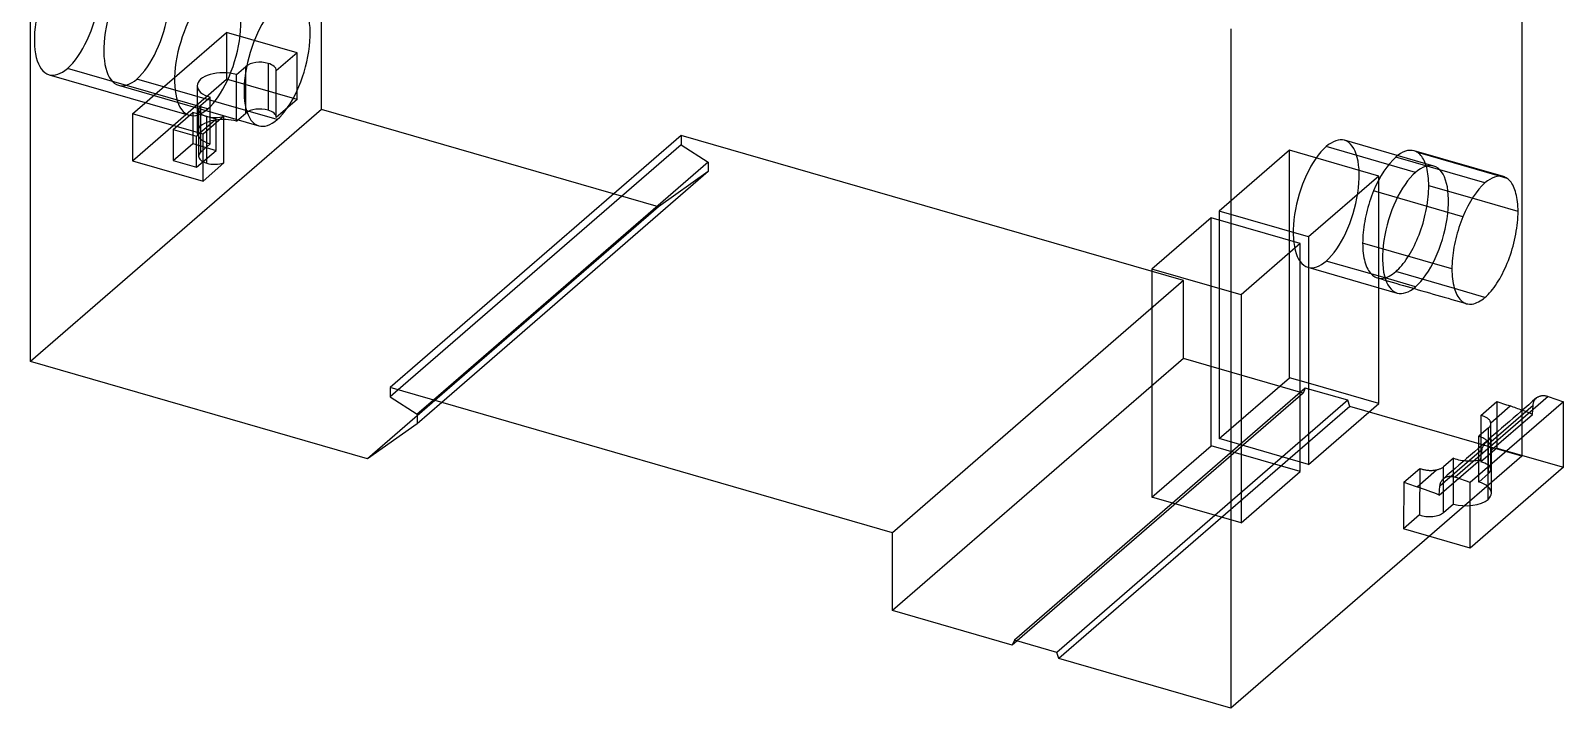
# Model space of a CAD drawing. Header units: millimetres. Extents: x 4.4 to 98.2, y -22.4 to 71.8.
# Drawn here: x 4.4 to 98.2, y -22.4 to 19 of the extents above; entities that cross this region are included whole.
import ezdxf

# ---------------------------------------------------------------- set-up
doc = ezdxf.new("R2010")
doc.units = ezdxf.units.MM
doc.layers.add('MAIN-1', color=7, linetype='Continuous')
doc.layers.add('MAIN-2', color=7, linetype='Continuous')

msp = doc.modelspace()

# ---------------------------------------------------------------- linework, layer by layer
at = {"layer": 'MAIN-1'}
for p, q in [((4.399, -1.229), (4.399, 40.315)), ((95.634, 34.532), (95.634, -4.198)), ((77.834, 19.117), (77.834, -22.428)), ((86.884, 10.117), (82.584, 6.393)), ((86.884, -3.791), (86.884, 10.117)), ((94.734, 9.975), (94.264, 10.11)), ((94.799, 9.926), (94.734, 9.975)), ((94.862, 9.869), (94.799, 9.926)), ((94.922, 9.805), (94.862, 9.869)), ((94.978, 9.734), (94.922, 9.805)), ((95.032, 9.657), (94.978, 9.734)), ((95.082, 9.572), (95.032, 9.657)), ((95.13, 9.481), (95.082, 9.572)), ((95.173, 9.383), (95.13, 9.481)), ((95.213, 9.279), (95.173, 9.383)), ((95.408, 7.947), (92.61, 8.755)), ((95.25, 9.17), (95.213, 9.279)), ((95.283, 9.054), (95.25, 9.17)), ((95.312, 8.933), (95.283, 9.054)), ((95.338, 8.806), (95.312, 8.933)), ((95.359, 8.674), (95.338, 8.806)), ((95.377, 8.537), (95.359, 8.674)), ((95.391, 8.396), (95.377, 8.537)), ((92.034, 7.628), (91.969, 7.467)), ((95.389, 7.447), (95.4, 7.617)), ((95.401, 8.25), (95.391, 8.396)), ((95.4, 7.617), (95.406, 7.784)), ((95.407, 8.101), (95.401, 8.25)), ((95.406, 7.784), (95.408, 7.947)), ((95.408, 7.947), (95.407, 8.101)), ((91.687, 6.625), (91.64, 6.453)), ((91.737, 6.796), (91.687, 6.625)), ((91.79, 6.967), (91.737, 6.796)), ((91.847, 7.135), (91.79, 6.967)), ((91.906, 7.302), (91.847, 7.135)), ((91.969, 7.467), (91.906, 7.302)), ((95.272, 6.563), (95.303, 6.742)), ((95.303, 6.742), (95.331, 6.921)), ((95.331, 6.921), (95.355, 7.098)), ((95.355, 7.098), (95.374, 7.274)), ((95.374, 7.274), (95.389, 7.447)), ((82.084, 5.985), (78.459, 2.846)), ((82.084, -7.951), (82.084, 5.985)), ((82.584, 6.393), (82.584, -7.515)), ((91.488, 5.763), (91.458, 5.592)), ((91.52, 5.935), (91.488, 5.763)), ((91.557, 6.108), (91.52, 5.935)), ((91.597, 6.28), (91.557, 6.108)), ((91.64, 6.453), (91.597, 6.28)), ((94.999, 5.481), (95.054, 5.66)), ((95.054, 5.66), (95.105, 5.84)), ((95.105, 5.84), (95.153, 6.02)), ((95.153, 6.02), (95.196, 6.201)), ((95.196, 6.201), (95.236, 6.382)), ((95.236, 6.382), (95.272, 6.563)), ((91.37, 4.759), (91.365, 4.6)), ((91.38, 4.921), (91.37, 4.759)), ((91.394, 5.086), (91.38, 4.921)), ((91.412, 5.253), (91.394, 5.086)), ((91.433, 5.421), (91.412, 5.253)), ((91.458, 5.592), (91.433, 5.421)), ((94.677, 4.618), (94.748, 4.785)), ((94.748, 4.785), (94.815, 4.956)), ((94.815, 4.956), (94.88, 5.129)), ((94.88, 5.129), (94.941, 5.304)), ((94.941, 5.304), (94.999, 5.481)), ((89.134, 3.345), (87.27, 3.884)), ((91.365, 4.6), (91.363, 4.444)), ((91.363, 4.444), (91.365, 4.282)), ((91.365, 4.282), (91.371, 4.125)), ((91.371, 4.125), (91.382, 3.972)), ((91.382, 3.972), (91.398, 3.824)), ((91.398, 3.824), (91.418, 3.681)), ((94.201, 3.697), (94.286, 3.839)), ((94.286, 3.839), (94.369, 3.986)), ((94.369, 3.986), (94.45, 4.138)), ((94.45, 4.138), (94.528, 4.294)), ((94.528, 4.294), (94.604, 4.454)), ((94.604, 4.454), (94.677, 4.618)), ((78.459, 2.846), (78.459, -11.091)), ((91.418, 3.681), (91.442, 3.543)), ((91.442, 3.543), (91.47, 3.412)), ((91.47, 3.412), (91.502, 3.286)), ((91.502, 3.286), (91.539, 3.167)), ((93.386, 2.696), (91.517, 3.236)), ((91.539, 3.167), (91.58, 3.054)), ((91.58, 3.054), (91.624, 2.949)), ((91.624, 2.949), (91.673, 2.85)), ((91.673, 2.85), (91.725, 2.759)), ((93.479, 2.78), (93.572, 2.871)), ((93.572, 2.871), (93.664, 2.969)), ((93.664, 2.969), (93.756, 3.073)), ((93.756, 3.073), (93.847, 3.185)), ((93.847, 3.185), (93.938, 3.303)), ((93.938, 3.303), (94.027, 3.429)), ((94.027, 3.429), (94.115, 3.56)), ((94.115, 3.56), (94.201, 3.697)), ((91.725, 2.759), (91.78, 2.675)), ((91.78, 2.675), (91.84, 2.599)), ((91.84, 2.599), (91.902, 2.531)), ((91.902, 2.531), (91.968, 2.471)), ((91.968, 2.471), (92.037, 2.419)), ((92.037, 2.419), (92.109, 2.375)), ((92.109, 2.375), (92.184, 2.34)), ((92.184, 2.34), (92.261, 2.313)), ((92.261, 2.313), (92.345, 2.294)), ((92.345, 2.294), (92.431, 2.284)), ((92.431, 2.284), (92.52, 2.284)), ((92.52, 2.284), (92.611, 2.293)), ((92.611, 2.293), (92.703, 2.311)), ((92.703, 2.311), (92.797, 2.339)), ((92.797, 2.339), (92.893, 2.376)), ((92.893, 2.376), (92.99, 2.423)), ((92.99, 2.423), (93.088, 2.478)), ((93.088, 2.478), (93.187, 2.542)), ((93.187, 2.542), (93.286, 2.615)), ((93.286, 2.615), (93.386, 2.699)), ((93.386, 2.693), (93.479, 2.78)), ((25.017, -7.181), (4.399, -1.229)), ((86.884, -3.791), (82.584, -2.55)), ((26.396, -2.816), (26.396, -3.384)), ((57.14, -11.691), (26.396, -2.816)), ((26.888, -2.958), (26.396, -3.384)), ((26.396, -3.384), (28.048, -4.446)), ((29.046, -3.581), (28.048, -4.446)), ((29.548, -3.726), (28.048, -5.025)), ((97.253, -3.36), (91.553, -8.296)), ((98.18, -3.692), (92.48, -8.628)), ((93.132, -4.516), (94.11, -3.669)), ((94.11, -3.669), (94.233, -3.708)), ((94.233, -3.708), (94.348, -3.745)), ((94.348, -3.745), (94.462, -3.783)), ((96.301, -3.656), (96.063, -3.862)), ((96.538, -3.45), (96.301, -3.656)), ((96.538, -3.45), (96.565, -3.428)), ((96.565, -3.428), (96.593, -3.408)), ((96.593, -3.408), (96.623, -3.39)), ((96.623, -3.39), (96.654, -3.373)), ((96.654, -3.373), (96.686, -3.358)), ((96.686, -3.358), (96.719, -3.345)), ((96.719, -3.345), (96.753, -3.333)), ((96.753, -3.333), (96.788, -3.324)), ((96.788, -3.324), (96.824, -3.316)), ((96.824, -3.316), (96.861, -3.311)), ((96.861, -3.311), (96.898, -3.307)), ((96.898, -3.307), (96.936, -3.305)), ((96.936, -3.305), (96.975, -3.305)), ((96.975, -3.305), (97.014, -3.307)), ((97.014, -3.307), (97.053, -3.311)), ((97.053, -3.311), (97.093, -3.317)), ((97.093, -3.317), (97.133, -3.325)), ((97.133, -3.325), (97.173, -3.335)), ((97.173, -3.335), (97.213, -3.346)), ((97.213, -3.346), (97.253, -3.36)), ((97.253, -3.36), (98.18, -3.692)), ((98.18, -7.69), (98.18, -3.692)), ((28.048, -4.446), (28.048, -5.025)), ((82.584, -7.515), (86.884, -3.791)), ((93.132, -4.516), (93.131, -5.685)), ((93.184, -4.53), (93.132, -4.516)), ((93.235, -4.545), (93.184, -4.53)), ((93.284, -4.561), (93.235, -4.545)), ((93.331, -4.58), (93.284, -4.561)), ((93.376, -4.599), (93.331, -4.58)), ((93.419, -4.62), (93.376, -4.599)), ((93.46, -4.642), (93.419, -4.62)), ((93.499, -4.665), (93.46, -4.642)), ((93.535, -4.689), (93.499, -4.665)), ((93.737, -4.974), (94.929, -3.942)), ((94.462, -3.783), (94.579, -3.822)), ((94.579, -3.822), (94.696, -3.862)), ((94.696, -3.862), (94.813, -3.902)), ((94.813, -3.902), (94.929, -3.942)), ((95.113, -4.684), (94.876, -4.89)), ((95.351, -4.479), (95.113, -4.684)), ((95.588, -4.273), (95.351, -4.479)), ((95.826, -4.067), (95.588, -4.273)), ((96.063, -3.862), (95.826, -4.067)), ((28.048, -5.025), (25.017, -7.181)), ((93.606, -5.273), (93.006, -5.793)), ((93.568, -4.714), (93.535, -4.689)), ((93.599, -4.741), (93.568, -4.714)), ((93.627, -4.768), (93.599, -4.741)), ((93.606, -5.273), (93.634, -5.248)), ((93.652, -4.796), (93.627, -4.768)), ((93.634, -5.248), (93.658, -5.221)), ((93.674, -4.824), (93.652, -4.796)), ((93.658, -5.221), (93.68, -5.194)), ((93.693, -4.854), (93.674, -4.824)), ((93.68, -5.194), (93.698, -5.165)), ((93.709, -4.883), (93.693, -4.854)), ((93.698, -5.165), (93.713, -5.136)), ((93.722, -4.913), (93.709, -4.883)), ((93.713, -5.136), (93.725, -5.107)), ((93.731, -4.944), (93.722, -4.913)), ((93.725, -5.107), (93.734, -5.076)), ((93.737, -4.974), (93.731, -4.944)), ((93.734, -5.076), (93.739, -5.046)), ((93.738, -4.981), (93.737, -4.974)), ((93.739, -4.988), (93.738, -4.981)), ((93.74, -4.995), (93.739, -4.988)), ((93.739, -5.046), (93.74, -5.015)), ((93.74, -5.002), (93.74, -4.995)), ((93.74, -5.008), (93.74, -5.002)), ((93.74, -5.015), (93.74, -5.008)), ((94.163, -5.507), (93.926, -5.713)), ((94.401, -5.301), (94.163, -5.507)), ((94.638, -5.096), (94.401, -5.301)), ((94.876, -4.89), (94.638, -5.096)), ((92.976, -6.535), (92.738, -6.741)), ((93.213, -6.33), (92.976, -6.535)), ((93.091, -5.825), (93.006, -5.793)), ((93.006, -6.509), (93.006, -5.793)), ((93.171, -5.86), (93.091, -5.825)), ((93.248, -5.897), (93.171, -5.86)), ((93.451, -6.124), (93.213, -6.33)), ((93.321, -5.937), (93.248, -5.897)), ((93.389, -5.98), (93.321, -5.937)), ((93.453, -6.025), (93.389, -5.98)), ((93.688, -5.918), (93.451, -6.124)), ((93.511, -6.072), (93.453, -6.025)), ((93.926, -5.713), (93.688, -5.918)), ((82.084, -7.951), (78.459, -6.905)), ((91.456, -7.135), (90.856, -7.655)), ((91.456, -7.135), (91.559, -7.169)), ((91.559, -7.169), (91.665, -7.199)), ((91.665, -7.199), (91.774, -7.226)), ((91.774, -7.226), (91.885, -7.249)), ((92.026, -7.358), (91.788, -7.564)), ((91.885, -7.249), (91.999, -7.267)), ((91.999, -7.267), (92.114, -7.282)), ((92.263, -7.153), (92.026, -7.358)), ((92.501, -6.947), (92.263, -7.153)), ((92.738, -6.741), (92.501, -6.947)), ((78.459, -11.091), (82.084, -7.951)), ((88.41, -8.605), (89.389, -7.757)), ((89.229, -8.878), (90.421, -7.846)), ((89.389, -7.757), (89.436, -7.776)), ((89.436, -7.776), (89.485, -7.793)), ((89.485, -7.793), (89.536, -7.808)), ((89.536, -7.808), (89.588, -7.822)), ((89.588, -7.822), (89.641, -7.835)), ((89.641, -7.835), (89.695, -7.846)), ((89.695, -7.846), (89.75, -7.856)), ((89.75, -7.856), (89.806, -7.864)), ((89.806, -7.864), (89.863, -7.87)), ((89.863, -7.87), (89.92, -7.875)), ((89.92, -7.875), (89.977, -7.879)), ((89.977, -7.879), (90.035, -7.88)), ((90.035, -7.88), (90.092, -7.88)), ((90.092, -7.88), (90.149, -7.879)), ((90.149, -7.879), (90.205, -7.876)), ((90.205, -7.876), (90.261, -7.871)), ((90.261, -7.871), (90.315, -7.864)), ((90.315, -7.864), (90.369, -7.856)), ((90.369, -7.856), (90.421, -7.846)), ((90.421, -7.846), (90.47, -7.835)), ((90.47, -7.835), (90.517, -7.823)), ((90.517, -7.823), (90.563, -7.809)), ((90.563, -7.809), (90.607, -7.794)), ((90.607, -7.794), (90.649, -7.778)), ((90.649, -7.778), (90.69, -7.76)), ((90.69, -7.76), (90.728, -7.741)), ((90.728, -7.741), (90.764, -7.721)), ((90.761, -8.468), (90.785, -8.439)), ((90.764, -7.721), (90.797, -7.7)), ((90.785, -8.439), (90.811, -8.412)), ((90.797, -7.7), (90.828, -7.678)), ((90.811, -8.412), (90.838, -8.387)), ((90.828, -7.678), (90.856, -7.655)), ((91.076, -8.181), (90.838, -8.387)), ((90.838, -8.387), (90.865, -8.365)), ((90.865, -8.365), (90.893, -8.344)), ((90.893, -8.344), (90.923, -8.326)), ((90.923, -8.326), (90.954, -8.309)), ((90.954, -8.309), (90.986, -8.294)), ((90.986, -8.294), (91.019, -8.281)), ((91.019, -8.281), (91.053, -8.27)), ((91.053, -8.27), (91.088, -8.26)), ((91.313, -7.975), (91.076, -8.181)), ((91.088, -8.26), (91.124, -8.253)), ((91.124, -8.253), (91.161, -8.247)), ((91.161, -8.247), (91.198, -8.243)), ((91.198, -8.243), (91.236, -8.241)), ((91.236, -8.241), (91.275, -8.241)), ((91.275, -8.241), (91.314, -8.244)), ((91.551, -7.77), (91.313, -7.975)), ((91.314, -8.244), (91.353, -8.248)), ((91.353, -8.248), (91.393, -8.253)), ((91.393, -8.253), (91.433, -8.261)), ((91.433, -8.261), (91.473, -8.271)), ((91.473, -8.271), (91.513, -8.283)), ((91.513, -8.283), (91.553, -8.296)), ((91.788, -7.564), (91.551, -7.77)), ((92.48, -8.628), (91.553, -8.296)), ((98.18, -7.69), (92.48, -12.627)), ((88.41, -8.605), (88.409, -11.451)), ((88.41, -8.605), (88.533, -8.644)), ((88.533, -8.644), (88.648, -8.681)), ((88.648, -8.681), (88.762, -8.719)), ((88.762, -8.719), (88.879, -8.758)), ((88.879, -8.758), (88.996, -8.798)), ((88.996, -8.798), (89.113, -8.838)), ((89.113, -8.838), (89.229, -8.878)), ((90.589, -9.39), (90.629, -8.833)), ((90.629, -8.833), (90.633, -8.791)), ((90.633, -8.791), (90.639, -8.751)), ((90.639, -8.751), (90.647, -8.711)), ((90.647, -8.711), (90.658, -8.672)), ((90.658, -8.672), (90.67, -8.635)), ((90.67, -8.635), (90.684, -8.598)), ((90.684, -8.598), (90.701, -8.564)), ((90.701, -8.564), (90.719, -8.53)), ((90.719, -8.53), (90.739, -8.498)), ((90.739, -8.498), (90.761, -8.468)), ((92.48, -12.627), (92.48, -8.628)), ((57.14, -16.454), (57.14, -11.691)), ((89.984, -11.906), (77.834, -22.428)), ((92.48, -12.627), (88.409, -11.451)), ((64.462, -18.568), (57.14, -16.454)), ((64.588, -18.258), (64.462, -18.568)), ((64.762, -18.308), (64.462, -18.568)), ((67.186, -19.008), (64.588, -18.258)), ((67.312, -19.391), (67.186, -19.008)), ((77.834, -22.428), (67.312, -19.391))]:
    msp.add_line(p, q, dxfattribs=at)
for centre, major_axis, ratio, start_param, end_param in [((89.134, 6.844), (-1.12, -3.881), 0.433013, -2.55359, 0.000007), ((89.134, 6.844), (-1.12, -3.881), 0.433013, -3.141586, -2.55359), ((89.134, 6.844), (-1.12, -3.881), 0.433013, 0.588003, 3.141599), ((93.386, 6.186), (-1.124, -3.894), 0.433013, -2.55359, -1.822759), ((93.386, 6.186), (-1.124, -3.894), 0.433013, 3.141591, 3.729595), ((93.386, 6.186), (-1.124, -3.894), 0.433013, 3.002228, 3.141591), ((89.134, 6.844), (-1.12, -3.881), 0.433013, 0.000007, 0.588003), ((93.349, -29.419), (-19.64, 22.678), 0.75, -0.94622, -0.91792), ((87.649, -34.355), (-19.64, 22.678), 0.75, -0.970469, -0.91792)]:
    msp.add_ellipse(centre, major_axis=major_axis, ratio=ratio, start_param=start_param, end_param=end_param, dxfattribs=at)
at = {"layer": 'MAIN-2'}
for p, q in [((22.199, 14.186), (22.199, 55.73)), ((10.638, 13.915), (16.388, 18.894)), ((20.699, 17.65), (16.388, 18.894)), ((16.388, 18.894), (16.388, 16.037)), ((18.926, 17.007), (18.926, 14.149)), ((20.699, 17.65), (19.425, 16.546)), ((20.699, 14.792), (20.699, 17.65)), ((5.526, 16.314), (14.107, 13.836)), ((15.23, 14.22), (6.649, 16.697)), ((10.638, 11.057), (16.388, 16.037)), ((19.48, 13.571), (10.899, 16.048)), ((20.699, 14.792), (16.388, 16.037)), ((16.985, 16.326), (17.56, 16.824)), ((16.985, 13.468), (16.985, 16.326)), ((17.56, 13.966), (17.56, 16.824)), ((19.425, 13.688), (19.425, 16.546)), ((19.426, 13.716), (19.426, 16.574)), ((9.776, 15.664), (18.357, 13.187)), ((14.585, 15.633), (14.585, 12.775)), ((22.199, 14.186), (4.399, -1.229)), ((14.676, 14.193), (14.676, 11.335)), ((14.81, 14.443), (15.385, 14.94)), ((14.81, 11.585), (14.81, 14.443)), ((15.385, 12.083), (15.385, 14.94)), ((20.699, 14.792), (19.425, 13.688)), ((42.817, 8.234), (22.199, 14.186)), ((14.949, 12.67), (10.638, 13.915)), ((10.638, 13.915), (10.638, 11.057)), ((13.117, 12.968), (14.317, 14.008)), ((15.749, 13.594), (14.317, 14.008)), ((14.317, 14.008), (14.317, 12.102)), ((15.681, 13.535), (14.618, 12.614)), ((16.224, 13.774), (14.949, 12.67)), ((15.176, 10.902), (15.176, 13.76)), ((15.681, 13.535), (15.749, 13.594)), ((15.749, 11.689), (15.749, 13.594)), ((16.224, 10.916), (16.224, 13.774)), ((16.985, 13.468), (17.56, 13.966)), ((13.117, 12.968), (14.549, 12.555)), ((13.117, 12.968), (13.117, 11.063)), ((14.549, 12.555), (14.618, 12.614)), ((14.549, 10.65), (14.549, 12.555)), ((14.949, 9.812), (14.949, 12.67)), ((44.196, 12.599), (26.396, -2.816)), ((74.94, 3.724), (44.196, 12.599)), ((44.196, 12.599), (44.196, 12.031)), ((90.254, 10.724), (84.793, 12.301)), ((13.117, 11.063), (14.317, 12.102)), ((14.317, 12.102), (15.749, 11.689)), ((14.549, 10.65), (15.749, 11.689)), ((14.81, 11.585), (15.385, 12.083)), ((44.196, 12.031), (26.888, -2.958)), ((44.196, 12.031), (45.848, 10.969)), ((81.422, 11.694), (77.122, 7.97)), ((81.422, -2.215), (81.422, 11.694)), ((86.884, 10.117), (81.422, 11.694)), ((89.134, 10.342), (83.672, 11.918)), ((93.386, 9.696), (87.925, 11.273)), ((94.51, 10.08), (89.049, 11.657)), ((89.338, 11.502), (89.272, 11.551)), ((94.264, 10.11), (89.272, 11.551)), ((89.4, 11.446), (89.338, 11.502)), ((89.46, 11.382), (89.4, 11.446)), ((89.517, 11.311), (89.46, 11.382)), ((89.571, 11.233), (89.517, 11.311)), ((10.638, 11.057), (14.949, 9.812)), ((13.117, 11.063), (14.549, 10.65)), ((16.224, 10.916), (14.949, 9.812)), ((45.848, 10.969), (29.046, -3.581)), ((45.848, 10.39), (29.548, -3.726)), ((45.848, 10.39), (42.817, 8.234)), ((45.848, 10.969), (45.848, 10.39)), ((89.621, 11.149), (89.571, 11.233)), ((89.668, 11.058), (89.621, 11.149)), ((89.712, 10.96), (89.668, 11.058)), ((89.752, 10.856), (89.712, 10.96)), ((89.789, 10.746), (89.752, 10.856)), ((89.821, 10.63), (89.789, 10.746)), ((89.851, 10.509), (89.821, 10.63)), ((89.876, 10.382), (89.851, 10.509)), ((89.898, 10.251), (89.876, 10.382)), ((89.915, 10.114), (89.898, 10.251)), ((89.929, 9.972), (89.915, 10.114)), ((89.939, 9.827), (89.929, 9.972)), ((89.945, 9.677), (89.939, 9.827)), ((89.947, 9.524), (89.945, 9.677)), ((89.945, 9.36), (89.947, 9.524)), ((92.61, 8.755), (89.947, 9.524)), ((86.329, 8.543), (86.276, 8.373)), ((86.385, 8.712), (86.329, 8.543)), ((86.445, 8.879), (86.385, 8.712)), ((86.507, 9.043), (86.445, 8.879)), ((86.572, 9.205), (86.507, 9.043)), ((92.034, 7.628), (86.572, 9.205)), ((89.842, 8.319), (89.87, 8.498)), ((89.87, 8.498), (89.893, 8.675)), ((89.893, 8.675), (89.913, 8.85)), ((89.913, 8.85), (89.928, 9.023)), ((89.928, 9.023), (89.938, 9.193)), ((89.938, 9.193), (89.945, 9.36)), ((42.817, 8.234), (25.017, -7.181)), ((76.622, 7.562), (72.997, 4.422)), ((76.622, -6.375), (76.622, 7.562)), ((82.084, 5.985), (76.622, 7.562)), ((77.122, 7.97), (77.122, -5.939)), ((82.584, 6.393), (77.122, 7.97)), ((86.059, 7.512), (86.026, 7.339)), ((86.095, 7.684), (86.059, 7.512)), ((86.135, 7.857), (86.095, 7.684)), ((86.179, 8.029), (86.135, 7.857)), ((86.225, 8.202), (86.179, 8.029)), ((86.276, 8.373), (86.225, 8.202)), ((89.644, 7.416), (89.691, 7.597)), ((89.691, 7.597), (89.735, 7.778)), ((89.735, 7.778), (89.774, 7.959)), ((89.774, 7.959), (89.81, 8.139)), ((89.81, 8.139), (89.842, 8.319)), ((85.933, 6.662), (85.919, 6.498)), ((85.95, 6.829), (85.933, 6.662)), ((85.972, 6.998), (85.95, 6.829)), ((85.997, 7.168), (85.972, 6.998)), ((86.026, 7.339), (85.997, 7.168)), ((89.354, 6.532), (89.418, 6.705)), ((89.418, 6.705), (89.48, 6.88)), ((89.48, 6.88), (89.538, 7.058)), ((89.538, 7.058), (89.593, 7.236)), ((89.593, 7.236), (89.644, 7.416)), ((85.903, 6.176), (85.901, 6.02)), ((85.901, 6.02), (85.903, 5.859)), ((91.363, 4.444), (85.901, 6.02)), ((85.909, 6.336), (85.903, 6.176)), ((85.903, 5.859), (85.91, 5.701)), ((85.919, 6.498), (85.909, 6.336)), ((85.91, 5.701), (85.921, 5.548)), ((88.907, 5.563), (88.988, 5.714)), ((88.988, 5.714), (89.066, 5.87)), ((89.066, 5.87), (89.142, 6.031)), ((89.142, 6.031), (89.216, 6.194)), ((89.216, 6.194), (89.286, 6.362)), ((89.286, 6.362), (89.354, 6.532)), ((87.27, 3.884), (83.672, 4.922)), ((85.921, 5.548), (85.936, 5.4)), ((85.936, 5.4), (85.956, 5.257)), ((85.956, 5.257), (85.98, 5.12)), ((85.98, 5.12), (86.008, 4.988)), ((86.008, 4.988), (86.041, 4.863)), ((86.041, 4.863), (86.078, 4.744)), ((86.078, 4.744), (86.118, 4.631)), ((88.295, 4.65), (88.386, 4.762)), ((88.386, 4.762), (88.476, 4.88)), ((88.476, 4.88), (88.565, 5.005)), ((88.565, 5.005), (88.653, 5.136)), ((88.653, 5.136), (88.74, 5.273)), ((88.74, 5.273), (88.825, 5.415)), ((88.825, 5.415), (88.907, 5.563)), ((72.997, 4.422), (72.997, -9.514)), ((78.459, 2.846), (72.997, 4.422)), ((82.552, 4.539), (88.014, 2.963)), ((86.118, 4.631), (86.163, 4.525)), ((86.163, 4.525), (86.211, 4.427)), ((86.211, 4.427), (86.263, 4.336)), ((86.263, 4.336), (86.319, 4.252)), ((86.319, 4.252), (86.378, 4.176)), ((86.378, 4.176), (86.441, 4.108)), ((86.441, 4.108), (86.507, 4.048)), ((86.507, 4.048), (86.576, 3.996)), ((86.576, 3.996), (86.648, 3.952)), ((86.648, 3.952), (86.723, 3.916)), ((86.723, 3.916), (86.8, 3.889)), ((86.8, 3.89), (87.027, 3.824)), ((86.8, 3.889), (86.884, 3.87)), ((86.884, 3.87), (86.97, 3.861)), ((86.97, 3.861), (87.059, 3.86)), ((87.027, 3.824), (87.255, 3.758)), ((87.059, 3.86), (87.149, 3.869)), ((87.149, 3.869), (87.241, 3.888)), ((87.241, 3.888), (87.336, 3.916)), ((87.255, 3.758), (87.483, 3.692)), ((87.336, 3.916), (87.431, 3.953)), ((87.431, 3.953), (87.529, 3.999)), ((87.529, 3.999), (87.627, 4.054)), ((87.627, 4.054), (87.726, 4.118)), ((87.726, 4.118), (87.825, 4.191)), ((87.825, 4.191), (87.924, 4.276)), ((87.924, 4.27), (88.017, 4.357)), ((91.517, 3.236), (87.924, 4.273)), ((88.017, 4.357), (88.11, 4.448)), ((88.11, 4.448), (88.203, 4.545)), ((88.203, 4.545), (88.295, 4.65)), ((74.94, 3.724), (57.14, -11.691)), ((74.94, -1.039), (74.94, 3.724)), ((87.483, 3.692), (87.71, 3.627)), ((87.71, 3.627), (87.938, 3.561)), ((87.938, 3.561), (88.165, 3.495)), ((88.165, 3.495), (88.393, 3.43)), ((88.393, 3.43), (88.62, 3.364)), ((88.62, 3.364), (88.848, 3.298)), ((88.848, 3.298), (89.076, 3.233)), ((89.076, 3.233), (89.303, 3.167)), ((89.303, 3.167), (89.531, 3.101)), ((89.531, 3.101), (89.758, 3.036)), ((89.758, 3.036), (89.986, 2.97)), ((89.986, 2.97), (90.213, 2.904)), ((90.213, 2.904), (90.441, 2.838)), ((90.441, 2.838), (90.668, 2.773)), ((90.668, 2.773), (90.896, 2.707)), ((90.896, 2.707), (91.124, 2.641)), ((91.124, 2.641), (91.351, 2.576)), ((91.351, 2.576), (91.579, 2.51)), ((91.579, 2.51), (91.806, 2.444)), ((91.806, 2.444), (92.034, 2.379)), ((92.034, 2.379), (92.261, 2.313)), ((74.94, -1.039), (57.14, -16.454)), ((82.262, -3.153), (74.94, -1.039)), ((77.122, -5.939), (81.422, -2.215)), ((82.584, -2.55), (81.422, -2.215)), ((82.388, -2.843), (64.588, -18.258)), ((82.262, -3.153), (64.762, -18.308)), ((84.986, -3.593), (67.186, -19.008)), ((82.388, -2.843), (82.262, -3.153)), ((84.986, -3.593), (82.388, -2.843)), ((85.112, -3.976), (84.986, -3.593)), ((94.11, -3.669), (94.109, -6.515)), ((96.347, -3.774), (96.358, -3.736)), ((96.358, -3.736), (96.37, -3.698)), ((96.37, -3.698), (96.384, -3.662)), ((96.384, -3.662), (96.401, -3.627)), ((96.401, -3.627), (96.419, -3.594)), ((96.419, -3.594), (96.439, -3.562)), ((96.439, -3.562), (96.461, -3.531)), ((96.461, -3.531), (96.485, -3.503)), ((96.485, -3.503), (96.511, -3.475)), ((96.511, -3.475), (96.538, -3.45)), ((85.112, -3.976), (67.312, -19.391)), ((95.634, -7.013), (85.112, -3.976)), ((93.765, -6.117), (96.329, -3.896)), ((93.777, -6.629), (96.289, -4.453)), ((95.634, -4.198), (95.634, -7.013)), ((96.289, -4.453), (96.329, -3.896)), ((96.329, -3.896), (96.333, -3.855)), ((96.333, -3.855), (96.339, -3.814)), ((96.339, -3.814), (96.347, -3.774)), ((93.606, -8.073), (93.606, -5.273)), ((93.74, -7.823), (93.74, -5.015)), ((72.997, -9.514), (76.622, -6.375)), ((78.459, -6.905), (76.622, -6.375)), ((82.584, -7.515), (77.122, -5.939)), ((93.006, -8.593), (93.006, -6.509)), ((93.131, -5.685), (93.13, -7.363)), ((94.109, -6.515), (93.13, -7.363)), ((93.198, -6.586), (93.204, -6.561)), ((93.204, -6.561), (93.212, -6.535)), ((93.212, -6.535), (93.221, -6.509)), ((93.221, -6.509), (93.232, -6.483)), ((93.232, -6.483), (93.244, -6.457)), ((93.244, -6.457), (93.258, -6.43)), ((93.258, -6.43), (93.273, -6.404)), ((93.273, -6.404), (93.289, -6.377)), ((93.289, -6.377), (93.306, -6.351)), ((93.306, -6.351), (93.324, -6.324)), ((93.324, -6.324), (93.343, -6.298)), ((93.343, -6.298), (93.363, -6.273)), ((93.363, -6.273), (93.384, -6.247)), ((93.384, -6.247), (93.405, -6.223)), ((93.405, -6.223), (93.426, -6.199)), ((93.426, -6.199), (93.448, -6.175)), ((93.448, -6.175), (93.47, -6.152)), ((93.47, -6.152), (93.492, -6.131)), ((93.492, -6.131), (93.513, -6.11)), ((93.566, -6.122), (93.511, -6.072)), ((93.513, -6.11), (93.534, -6.09)), ((93.534, -6.09), (93.554, -6.071)), ((93.554, -6.071), (93.574, -6.054)), ((93.616, -6.175), (93.566, -6.122)), ((93.574, -6.054), (93.592, -6.038)), ((93.574, -9.651), (93.574, -6.054)), ((93.592, -6.038), (93.61, -6.024)), ((93.61, -6.024), (93.627, -6.011)), ((93.659, -6.228), (93.616, -6.175)), ((93.627, -6.011), (93.643, -6)), ((93.643, -6), (93.657, -5.99)), ((93.657, -5.99), (93.671, -5.982)), ((93.696, -6.283), (93.659, -6.228)), ((93.671, -5.982), (93.683, -5.976)), ((93.683, -5.976), (93.695, -5.971)), ((93.695, -5.971), (93.705, -5.969)), ((93.726, -6.339), (93.696, -6.283)), ((93.705, -5.969), (93.714, -5.968)), ((93.714, -5.968), (93.722, -5.969)), ((93.722, -5.969), (93.73, -5.973)), ((93.75, -6.396), (93.726, -6.339)), ((93.73, -5.973), (93.736, -5.978)), ((93.736, -5.978), (93.742, -5.985)), ((93.742, -5.985), (93.746, -5.993)), ((93.746, -5.993), (93.751, -6.004)), ((93.767, -6.453), (93.75, -6.396)), ((93.751, -6.004), (93.754, -6.016)), ((93.754, -6.016), (93.757, -6.029)), ((93.757, -6.029), (93.759, -6.043)), ((93.759, -6.043), (93.761, -6.06)), ((93.761, -6.06), (93.763, -6.077)), ((93.763, -6.077), (93.764, -6.096)), ((93.764, -6.096), (93.765, -6.117)), ((93.767, -6.189), (93.765, -6.117)), ((93.77, -6.262), (93.767, -6.189)), ((93.778, -6.509), (93.767, -6.453)), ((93.772, -6.335), (93.77, -6.262)), ((93.773, -6.408), (93.772, -6.335)), ((93.775, -6.481), (93.773, -6.408)), ((93.776, -6.555), (93.775, -6.481)), ((93.777, -6.629), (93.776, -6.555)), ((93.781, -6.566), (93.778, -6.509)), ((94.109, -6.515), (98.18, -7.69)), ((95.634, -7.013), (89.984, -11.906)), ((90.589, -9.39), (93.101, -7.214)), ((90.629, -8.833), (93.193, -6.612)), ((91.456, -9.935), (91.456, -7.135)), ((92.114, -7.282), (92.208, -7.291)), ((92.208, -7.291), (92.303, -7.297)), ((92.303, -7.297), (92.398, -7.299)), ((92.398, -7.299), (92.492, -7.299)), ((92.492, -7.299), (92.586, -7.296)), ((92.586, -7.296), (92.677, -7.29)), ((92.677, -7.29), (92.767, -7.281)), ((92.767, -7.281), (92.855, -7.268)), ((92.855, -7.268), (92.94, -7.253)), ((92.94, -7.253), (93.022, -7.235)), ((93.022, -7.235), (93.101, -7.214)), ((93.113, -7.129), (93.101, -7.214)), ((93.126, -7.043), (93.113, -7.129)), ((93.139, -6.957), (93.126, -7.043)), ((93.152, -6.871), (93.139, -6.957)), ((93.166, -6.785), (93.152, -6.871)), ((93.179, -6.699), (93.166, -6.785)), ((93.193, -6.612), (93.179, -6.699)), ((93.193, -6.612), (93.198, -6.586)), ((93.777, -6.629), (93.779, -6.618)), ((93.779, -6.618), (93.78, -6.608)), ((93.78, -6.597), (93.781, -6.587)), ((93.78, -6.608), (93.78, -6.597)), ((93.781, -6.576), (93.781, -6.566)), ((93.781, -9.264), (93.781, -6.568)), ((93.781, -6.587), (93.781, -6.576)), ((89.389, -7.757), (89.388, -10.604)), ((90.856, -10.455), (90.856, -7.655)), ((93.006, -8.593), (93.606, -8.073)), ((78.459, -11.091), (72.997, -9.514)), ((90.856, -10.455), (91.456, -9.935)), ((89.388, -10.604), (88.409, -11.451))]:
    msp.add_line(p, q, dxfattribs=at)
for centre, major_axis, ratio, start_param, end_param in [((6.649, 20.205), (1.123, 3.891), 0.433013, 0.588003, 3.141599), ((6.649, 20.205), (1.123, 3.891), 0.433013, -2.55359, 0.000007), ((10.899, 19.555), (1.123, 3.891), 0.433013, -2.55359, 0.000007), ((10.899, 19.555), (1.123, 3.891), 0.433013, 0.588003, 3.141599), ((15.23, 17.728), (-1.123, -3.891), 0.433013, 0.588003, 3.141599), ((15.23, 17.728), (-1.123, -3.891), 0.433013, -2.55359, 0.000007), ((19.48, 17.078), (-1.123, -3.891), 0.433013, 0.588003, 3.141599), ((19.48, 17.078), (-1.123, -3.891), 0.433013, -2.55359, 0.000007), ((18.426, 16.574), (-1, 0), 0.5, -2.094395, -0.523599), ((18.426, 16.574), (-1, 0), 0.5, 3.141592, 4.18879), ((6.649, 20.205), (1.123, 3.891), 0.433013, -3.141586, -2.55359), ((10.899, 19.555), (1.123, 3.891), 0.433013, -3.141586, -2.55359), ((16.185, 15.633), (-1.6, 0), 0.5, -2.094395, -0.000094), ((18.426, 16.574), (-1, 0), 0.5, 3.08582, 3.141592), ((16.185, 15.633), (-1.6, 0), 0.5, -0.000094, 1.047198), ((15.23, 17.728), (-1.123, -3.891), 0.433013, 0.000007, 0.588003), ((15.676, 14.193), (-1, 0), 0.5, -0.523599, -0.000094), ((15.676, 14.193), (-1, 0), 0.5, -0.000094, 1.047198), ((18.426, 13.716), (-1, 0), 0.5, -2.094395, -0.523599), ((18.426, 13.716), (-1, 0), 0.5, 3.141592, 4.18879), ((16.185, 12.775), (-1.6, 0), 0.5, -1.249965, -0.000001), ((15.676, 14.193), (-1, 0), 0.5, 1.047198, 2.150168), ((16.185, 12.775), (-1.6, 0), 0.5, -2.094395, -1.249965), ((19.48, 17.078), (-1.123, -3.891), 0.433013, 0.000007, 0.588003), ((18.426, 13.716), (-1, 0), 0.5, 3.08582, 3.141592), ((16.185, 12.775), (-1.6, 0), 0.5, -0.000001, 0.202768), ((16.185, 12.775), (-1.6, 0), 0.5, 0.202768, 1.047198), ((83.672, 8.42), (-1.12, -3.881), 0.433013, -3.141586, -2.55359), ((83.672, 8.42), (-1.12, -3.881), 0.433013, 0.588003, 3.141599), ((15.676, 11.335), (-1, 0), 0.5, -0.523599, -0.000094), ((15.676, 11.335), (-1, 0), 0.5, -0.000094, 1.047198), ((83.672, 8.42), (-1.12, -3.881), 0.433013, -2.55359, 0.000007), ((87.925, 7.763), (-1.124, -3.894), 0.433013, -2.55359, -1.822759), ((87.925, 7.763), (-1.124, -3.894), 0.433013, 3.141591, 3.729595), ((87.925, 7.763), (-1.124, -3.894), 0.433013, 3.002228, 3.141591), ((15.676, 11.335), (-1, 0), 0.5, 1.047198, 2.150168), ((83.672, 8.42), (-1.12, -3.881), 0.433013, 0.000007, 0.588003), ((93.349, -29.419), (-19.64, 22.678), 0.75, -0.970469, -0.94622), ((92.74, -7.823), (1, 0), 0.5, 0.000022, 1.170588), ((92.74, -7.823), (1, 0), 0.5, -0.523599, 0.000022), ((92.231, -9.264), (1.55, 0), 0.5, -0.000094, 1.047198), ((92.231, -9.264), (1.55, 0), 0.5, -0.523599, -0.000094), ((92.231, -9.264), (1.55, 0), 0.5, -2.094395, -0.523599), ((89.99, -10.205), (1, 0), 0.5, -2.217786, -0.523599)]:
    msp.add_ellipse(centre, major_axis=major_axis, ratio=ratio, start_param=start_param, end_param=end_param, dxfattribs=at)

doc.saveas('drawing.dxf')
